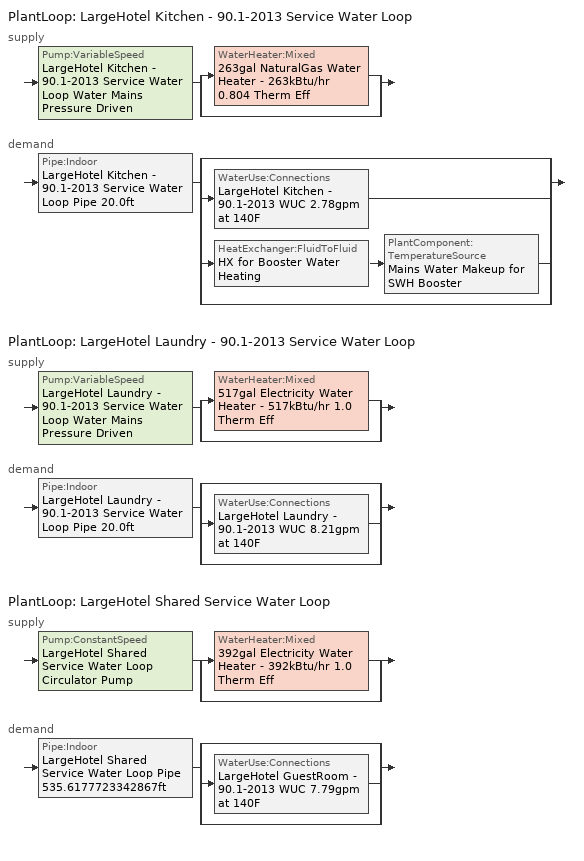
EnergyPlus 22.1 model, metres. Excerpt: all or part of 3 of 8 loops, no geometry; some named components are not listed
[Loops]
PlantLoop 'LargeHotel Kitchen - 90.1-2013 Service Water Loop'
 supply: Pump:VariableSpeed 'LargeHotel Kitchen - 90.1-2013 Service Water Loop Water Mains Pressure Driven' > split
  | WaterHeater:Mixed '263gal NaturalGas Water Heater - 263kBtu/hr 0.804 Therm Eff'
  | bypass
 demand: Pipe:Indoor 'LargeHotel Kitchen - 90.1-2013 Service Water Loop Pipe 20.0ft' > split
  | bypass
  | WaterUse:Connections 'LargeHotel Kitchen - 90.1-2013 WUC 2.78gpm at 140F'
  | HeatExchanger:FluidToFluid 'HX for Booster Water Heating' > PlantComponent:TemperatureSource 'Mains Water Makeup for SWH Booster'
  | bypass
PlantLoop 'LargeHotel Laundry - 90.1-2013 Service Water Loop'
 supply: Pump:VariableSpeed 'LargeHotel Laundry - 90.1-2013 Service Water Loop Water Mains Pressure Driven' > split
  | WaterHeater:Mixed '517gal Electricity Water Heater - 517kBtu/hr 1.0 Therm Eff'
  | bypass
 demand: Pipe:Indoor 'LargeHotel Laundry - 90.1-2013 Service Water Loop Pipe 20.0ft' > split
  | bypass
  | WaterUse:Connections 'LargeHotel Laundry - 90.1-2013 WUC 8.21gpm at 140F'
  | bypass
PlantLoop 'LargeHotel Shared Service Water Loop'
 supply: Pump:ConstantSpeed 'LargeHotel Shared Service Water Loop Circulator Pump' > split
  | WaterHeater:Mixed '392gal Electricity Water Heater - 392kBtu/hr 1.0 Therm Eff'
  | bypass
 demand: Pipe:Indoor 'LargeHotel Shared Service Water Loop Pipe 535.6177723342867ft' > split
  | bypass
  | WaterUse:Connections 'LargeHotel GuestRoom - 90.1-2013 WUC 7.79gpm at 140F'
  | bypass
[Material] Roughness=Smooth; Thickness {m}=0.001143; Conductivity {W/m-K}=386; Density {kg/m3}=8906.27; Specific Heat {J/kg-K}=385.1856; Thermal Absorptance=0.9; Solar Absorptance=0.7; Visible Absorptance=0.7
Copper pipe 0.75in type L; Copper pipe 0.75in type L 1; Copper pipe 0.75in type L 2
[Construction]
Uninsulated copper pipe 0.75in type L: Copper pipe 0.75in type L
Uninsulated copper pipe 0.75in type L 1: Copper pipe 0.75in type L 1
Uninsulated copper pipe 0.75in type L 2: Copper pipe 0.75in type L 2
[PlantLoop] Fluid Type=Water; Maximum Loop Temperature {C}=60; Minimum Loop Temperature {C}=10; Maximum Loop Flow Rate {m3/s}=Autosize; Minimum Loop Flow Rate {m3/s}=0; Plant Loop Volume {m3}=Autocalculate; Load Distribution Scheme=Optimal; Plant Loop Demand Calculation Scheme=SingleSetpoint; Common Pipe Simulation=None
Name | Plant Equipment Operation Scheme
LargeHotel Kitchen - 90.1-2013 Service Water Loop | LargeHotel Kitchen - 90.1-2013 Service Water Loop Operation Schemes
LargeHotel Laundry - 90.1-2013 Service Water Loop | LargeHotel Laundry - 90.1-2013 Service Water Loop Operation Schemes
LargeHotel Shared Service Water Loop | LargeHotel Shared Service Water Loop Operation Schemes
[Sizing:Plant] Loop Type=Heating; Design Loop Exit Temperature {C}=60; Loop Design Temperature Difference {deltaC}=5; Sizing Option=NonCoincident; Zone Timesteps in Averaging Window=1; Coincident Sizing Factor Mode=None
LargeHotel Kitchen - 90.1-2013 Service Water Loop; LargeHotel Laundry - 90.1-2013 Service Water Loop; LargeHotel Shared Service Water Loop
[Pump:VariableSpeed] Design Maximum Flow Rate {m3/s}=Autosize; Design Pump Head {Pa}=0.001; Design Power Consumption {W}=Autosize; Motor Efficiency=0.7; Fraction of Motor Inefficiencies to Fluid Stream=0; Coefficient 1 of the Part Load Performance Curve=0; Coefficient 2 of the Part Load Performance Curve=3.2485; Coefficient 3 of the Part Load Performance Curve=-4.7443; Coefficient 4 of the Part Load Performance Curve=2.5294; Design Minimum Flow Rate {m3/s}=0; Pump Control Type=Intermittent; Skin Loss Radiative Fraction=0.5; Design Power Sizing Method=PowerPerFlowPerPressure; Design Electric Power per Unit Flow Rate {W/(m3/s)}=348701.1; Design Shaft Power per Unit Flow Rate per Unit Head {W/((m3/s)-Pa)}=1.28205; Design Minimum Flow Rate Fraction=0
LargeHotel Kitchen - 90.1-2013 Service Water Loop Water Mains Pressure Driven; LargeHotel Laundry - 90.1-2013 Service Water Loop Water Mains Pressure Driven
[SetpointManager:Scheduled] Control Variable=Temperature; Schedule=Service Water Loop Temp - 140F
Name | Setpoint Node or NodeList
Service hot water setpoint manager | LargeHotel Kitchen - 90.1-2013 Service Water Loop Supply Outlet Node
Service hot water setpoint manager 1 | LargeHotel Laundry - 90.1-2013 Service Water Loop Supply Outlet Node
Service hot water setpoint manager 2 | LargeHotel Shared Service Water Loop Supply Outlet Node
[PlantEquipmentOperationSchemes] Control Scheme Object Type 1=PlantEquipmentOperation:HeatingLoad; Control Scheme Schedule Name 1=Always On Discrete
Name | Control Scheme Name 1
LargeHotel Kitchen - 90.1-2013 Service Water Loop Operation Schemes | LargeHotel Kitchen - 90.1-2013 Service Water Loop Heating Operation Scheme
LargeHotel Laundry - 90.1-2013 Service Water Loop Operation Schemes | LargeHotel Laundry - 90.1-2013 Service Water Loop Heating Operation Scheme
LargeHotel Shared Service Water Loop Operation Schemes | LargeHotel Shared Service Water Loop Heating Operation Scheme
[PlantEquipmentOperation:HeatingLoad] Load Range Lower Limit 1 {W}=0; Load Range Upper Limit 1 {W}=1000000000
Name | Range Equipment List Name 1
LargeHotel Kitchen - 90.1-2013 Service Water Loop Heating Operation Scheme | LargeHotel Kitchen - 90.1-2013 Service Water Loop Heating Equipment List
LargeHotel Laundry - 90.1-2013 Service Water Loop Heating Operation Scheme | LargeHotel Laundry - 90.1-2013 Service Water Loop Heating Equipment List
LargeHotel Shared Service Water Loop Heating Operation Scheme | LargeHotel Shared Service Water Loop Heating Equipment List
[PlantEquipmentList]
LargeHotel Kitchen - 90.1-2013 Service Water Loop Heating Equipment List: WaterHeater:Mixed, 263gal NaturalGas Water Heater - 263kBtu/hr 0.804 Therm Eff
LargeHotel Laundry - 90.1-2013 Service Water Loop Heating Equipment List: WaterHeater:Mixed, 517gal Electricity Water Heater - 517kBtu/hr 1.0 Therm Eff
LargeHotel Shared Service Water Loop Heating Equipment List: WaterHeater:Mixed, 392gal Electricity Water Heater - 392kBtu/hr 1.0 Therm Eff
[WaterHeater:Mixed] Setpoint Temperature Schedule=Service Water Loop Temp - 140F; Deadband Temperature Difference {deltaC}=2; Maximum Temperature Limit {C}=60; Heater Control Type=Cycle; Heater Ignition Minimum Flow Rate {m3/s}=0; Heater Ignition Delay {s}=0; Off Cycle Parasitic Fuel Consumption Rate {W}=0; Off Cycle Parasitic Heat Fraction to Tank=0; On Cycle Parasitic Fuel Consumption Rate {W}=0; On Cycle Parasitic Heat Fraction to Tank=0; Ambient Temperature Indicator=Schedule; Ambient Temperature Schedule=Water Heater Ambient Temp Schedule - 71.6f; Off Cycle Loss Fraction to Zone=1; On Cycle Loss Fraction to Zone=1; Use Side Effectiveness=1; Source Side Effectiveness=1; Use Side Design Flow Rate {m3/s}=Autosize; Source Side Design Flow Rate {m3/s}=Autosize; Indirect Water Heating Recovery Time {hr}=1.5; Source Side Flow Control Mode=IndirectHeatPrimarySetpoint
Name | Tank Volume {m3} | Heater Maximum Capacity {W} | Heater Fuel Type | Heater Thermal Efficiency | Off Cycle Parasitic Fuel Type | On Cycle Parasitic Fuel Type | Off Cycle Loss Coefficient to Ambient Temperature {W/K} | On Cycle Loss Coefficient to Ambient Temperature {W/K}
263gal NaturalGas Water Heater - 263kBtu/hr 0.804 Therm Eff | 0.993983 | 76955.4 | NaturalGas | 0.804316 | NaturalGas | NaturalGas | 10.6753 | 10.6753
517gal Electricity Water Heater - 517kBtu/hr 1.0 Therm Eff | 1.95795 | 151587 | Electricity | 1 | Electricity | Electricity | 676.494 | 676.494
392gal Electricity Water Heater - 392kBtu/hr 1.0 Therm Eff | 1.48549 | 115008 | Electricity | 1 | Electricity | Electricity | 513.536 | 513.536
[WaterHeater:Sizing] Design Mode=PeakDraw; Time Storage Can Meet Peak Draw {hr}=0.538503; Time for Tank Recovery {hr}=0; Nominal Tank Volume for Autosizing Plant Connections {m3}=1
263gal NaturalGas Water Heater - 263kBtu/hr 0.804 Therm Eff; 517gal Electricity Water Heater - 517kBtu/hr 1.0 Therm Eff; 392gal Electricity Water Heater - 392kBtu/hr 1.0 Therm Eff
[WaterUse:Connections] Drain Water Heat Exchanger Type=None; Drain Water Heat Exchanger Destination=Plant
Name | Water Use Equipment Name 1
LargeHotel Kitchen - 90.1-2013 WUC 2.78gpm at 140F | LargeHotel Kitchen - 90.1-2013 Service Water Use 2.78gpm at 140F
LargeHotel Laundry - 90.1-2013 WUC 8.21gpm at 140F | LargeHotel Laundry - 90.1-2013 Service Water Use 8.21gpm at 140F
LargeHotel GuestRoom - 90.1-2013 WUC 7.79gpm at 140F | LargeHotel GuestRoom - 90.1-2013 Service Water Use 7.79gpm at 140F
[WaterUse:Equipment] Target Temperature Schedule=Mixed Water At Faucet Temp - 140F; Sensible Fraction Schedule=Fraction Sensible - 0.2; Latent Fraction Schedule=Fraction Latent - 0.05
Name | Peak Flow Rate {m3/s} | Flow Rate Fraction Schedule
LargeHotel Kitchen - 90.1-2013 Service Water Use 2.78gpm at 140F | 0.000175306 | HotelLarge BLDG_SWH_SCH
LargeHotel Laundry - 90.1-2013 Service Water Use 8.21gpm at 140F | 0.000517976 | HotelLarge LaundryRoom_SWH_Sch_Post2004
LargeHotel GuestRoom - 90.1-2013 Service Water Use 7.79gpm at 140F | 0.000491232 | HotelLarge GuestRoom_SWH_Sch
[Pipe:Indoor] Environment Type=Schedule; Pipe Inside Diameter {m}=0.019939
Name | Construction | Ambient Temperature Schedule | Ambient Air Velocity Schedule | Pipe Length {m}
LargeHotel Kitchen - 90.1-2013 Service Water Loop Pipe 20.0ft | Uninsulated copper pipe 0.75in type L | LargeHotel Kitchen - 90.1-2013 Service Water Loop Piping Air Temp - 70F | LargeHotel Kitchen - 90.1-2013 Service Water Loop Piping Air Velocity - 0.67mph | 6.096
LargeHotel Laundry - 90.1-2013 Service Water Loop Pipe 20.0ft | Uninsulated copper pipe 0.75in type L 1 | LargeHotel Laundry - 90.1-2013 Service Water Loop Piping Air Temp - 70F | LargeHotel Laundry - 90.1-2013 Service Water Loop Piping Air Velocity - 0.67mph | 6.096
LargeHotel Shared Service Water Loop Pipe 535.6177723342867ft | Uninsulated copper pipe 0.75in type L 2 | LargeHotel Shared Service Water Loop Piping Air Temp - 70F | LargeHotel Shared Service Water Loop Piping Air Velocity - 0.67mph | 163.256
[PlantComponent:TemperatureSource]
Mains Water Makeup for SWH Booster: Design Volume Flow Rate {m3/s}=Autosize; Temperature Specification Type=Scheduled; Source Temperature {C}=8; Source Temperature Schedule=Mains Water Temperature
[Pump:ConstantSpeed]
LargeHotel Shared Service Water Loop Circulator Pump: Design Flow Rate {m3/s}=Autosize; Design Pump Head {Pa}=29890.7; Design Power Consumption {W}=Autosize; Motor Efficiency=0.7; Fraction of Motor Inefficiencies to Fluid Stream=0; Pump Control Type=Intermittent; Design Power Sizing Method=PowerPerFlowPerPressure; Design Electric Power per Unit Flow Rate {W/(m3/s)}=348701.1; Design Shaft Power per Unit Flow Rate per Unit Head {W-s/m3-Pa}=1.28205
[Schedule:Day:Interval]
Fraction Latent - 0.05 Default: No, 24:00, 0.05
Fraction Sensible - 0.2 Default: No, 24:00, 0.2
HotelLarge BLDG_SWH_SCH Default: No, 01:00, 0.25, 05:00, 0.2, 06:00, 0.3, 09:00, 0.5, 10:00, 0.55, 12:00, 0.5, 14:00, 0.4, 17:00, 0.3, 18:00, 0.4, 20:00, 0.5, 21:00, 0.4, 22:00, 0.5, 23:00, 0.4, 24:00, 0.2
HotelLarge BLDG_SWH_SCH SmrDsn|Wkdy Day; HotelLarge BLDG_SWH_SCH Summer Design Day: No, 01:00, 0.2, 04:00, 0.15, 05:00, 0.2, 06:00, 0.25, 07:00, 0.5, 08:00, 0.6, 09:00, 0.55, 10:00, 0.45, 11:00, 0.4, 12:00, 0.45, 13:00, 0.4, 14:00, 0.35, 17:00, 0.3, 18:00, 0.4, 19:00, 0.55, 20:00, 0.6, 21:00, 0.5, 22:00, 0.55, 23:00, 0.45, 24:00, 0.25
HotelLarge BLDG_SWH_SCH Winter Design Day; HotelLarge BLDG_SWH_SCH WntrDsn|Sat Day: No, 01:00, 0.2, 04:00, 0.15, 05:00, 0.2, 06:00, 0.25, 07:00, 0.4, 10:00, 0.5, 11:00, 0.45, 13:00, 0.5, 14:00, 0.45, 16:00, 0.4, 17:00, 0.35, 18:00, 0.4, 20:00, 0.55, 21:00, 0.5, 22:00, 0.55, 23:00, 0.4, 24:00, 0.3
HotelLarge GuestRoom_SWH_Sch Default; HotelLarge GuestRoom_SWH_Sch Summer Design Day; HotelLarge GuestRoom_SWH_Sch Winter Design Day: No, 01:00, 0.2, 04:00, 0.15, 05:00, 0.2, 06:00, 0.25, 07:00, 0.35, 08:00, 0.6, 09:00, 0.8, 10:00, 0.55, 11:00, 0.4, 12:00, 0.3, 17:00, 0.2, 18:00, 0.25, 19:00, 0.3, 22:00, 0.4, 23:00, 0.6, 24:00, 0.35
HotelLarge GuestRoom_SWH_Sch Wkdy Day: No, 01:00, 0.2, 04:00, 0.15, 05:00, 0.2, 06:00, 0.35, 07:00, 0.6, 08:00, 0.8, 09:00, 0.55, 10:00, 0.4, 11:00, 0.3, 17:00, 0.2, 18:00, 0.3, 19:00, 0.55, 21:00, 0.4, 22:00, 0.6, 23:00, 0.45, 24:00, 0.25
HotelLarge LaundryRoom_SWH_Sch_Post2004 Default; HotelLarge LaundryRoom_SWH_Sch_Post2004 Summer Design Day; HotelLarge LaundryRoom_SWH_Sch_Post2004 Winter Design Day: No, 17:00, 0, 24:00, 1
LargeHotel Kitchen - 90.1-2013 Service Water Loop Piping Air Temp - 70F Default; LargeHotel Laundry - 90.1-2013 Service Water Loop Piping Air Temp - 70F Default; LargeHotel Shared Service Water Loop Piping Air Temp - 70F Default: No, 24:00, 21.1111
LargeHotel Kitchen - 90.1-2013 Service Water Loop Piping Air Velocity - 0.67mph Default; LargeHotel Laundry - 90.1-2013 Service Water Loop Piping Air Velocity - 0.67mph Default; LargeHotel Shared Service Water Loop Piping Air Velocity - 0.67mph Default: No, 24:00, 0.3
Mixed Water At Faucet Temp - 140F Default; Service Water Loop Temp - 140F Default: No, 24:00, 60
Water Heater Ambient Temp Schedule - 71.6f Default: No, 24:00, 22
[Schedule:Week:Daily]
Fraction Latent - 0.05 Week Rule - Jan1-Dec31: Fraction Latent - 0.05 Default, Fraction Latent - 0.05 Default, Fraction Latent - 0.05 Default, Fraction Latent - 0.05 Default, Fraction Latent - 0.05 Default, Fraction Latent - 0.05 Default, Fraction Latent - 0.05 Default, Fraction Latent - 0.05 Default, Fraction Latent - 0.05 Default, Fraction Latent - 0.05 Default, Fraction Latent - 0.05 Default, Fraction Latent - 0.05 Default
Fraction Sensible - 0.2 Week Rule - Jan1-Dec31: Fraction Sensible - 0.2 Default, Fraction Sensible - 0.2 Default, Fraction Sensible - 0.2 Default, Fraction Sensible - 0.2 Default, Fraction Sensible - 0.2 Default, Fraction Sensible - 0.2 Default, Fraction Sensible - 0.2 Default, Fraction Sensible - 0.2 Default, Fraction Sensible - 0.2 Default, Fraction Sensible - 0.2 Default, Fraction Sensible - 0.2 Default, Fraction Sensible - 0.2 Default
HotelLarge BLDG_SWH_SCH Week Rule - Jan1-Dec31: HotelLarge BLDG_SWH_SCH Default, HotelLarge BLDG_SWH_SCH SmrDsn|Wkdy Day, HotelLarge BLDG_SWH_SCH SmrDsn|Wkdy Day, HotelLarge BLDG_SWH_SCH SmrDsn|Wkdy Day, HotelLarge BLDG_SWH_SCH SmrDsn|Wkdy Day, HotelLarge BLDG_SWH_SCH SmrDsn|Wkdy Day, HotelLarge BLDG_SWH_SCH WntrDsn|Sat Day, HotelLarge BLDG_SWH_SCH Default, HotelLarge BLDG_SWH_SCH Summer Design Day, HotelLarge BLDG_SWH_SCH Winter Design Day, HotelLarge BLDG_SWH_SCH Default, HotelLarge BLDG_SWH_SCH Default
HotelLarge GuestRoom_SWH_Sch Week Rule - Jan1-Dec31: HotelLarge GuestRoom_SWH_Sch Default, HotelLarge GuestRoom_SWH_Sch Wkdy Day, HotelLarge GuestRoom_SWH_Sch Wkdy Day, HotelLarge GuestRoom_SWH_Sch Wkdy Day, HotelLarge GuestRoom_SWH_Sch Wkdy Day, HotelLarge GuestRoom_SWH_Sch Wkdy Day, HotelLarge GuestRoom_SWH_Sch Default, HotelLarge GuestRoom_SWH_Sch Default, HotelLarge GuestRoom_SWH_Sch Summer Design Day, HotelLarge GuestRoom_SWH_Sch Winter Design Day, HotelLarge GuestRoom_SWH_Sch Default, HotelLarge GuestRoom_SWH_Sch Default
HotelLarge LaundryRoom_SWH_Sch_Post2004 Week Rule - Jan1-Dec31: HotelLarge LaundryRoom_SWH_Sch_Post2004 Default, HotelLarge LaundryRoom_SWH_Sch_Post2004 Default, HotelLarge LaundryRoom_SWH_Sch_Post2004 Default, HotelLarge LaundryRoom_SWH_Sch_Post2004 Default, HotelLarge LaundryRoom_SWH_Sch_Post2004 Default, HotelLarge LaundryRoom_SWH_Sch_Post2004 Default, HotelLarge LaundryRoom_SWH_Sch_Post2004 Default, HotelLarge LaundryRoom_SWH_Sch_Post2004 Default, HotelLarge LaundryRoom_SWH_Sch_Post2004 Summer Design Day, HotelLarge LaundryRoom_SWH_Sch_Post2004 Winter Design Day, HotelLarge LaundryRoom_SWH_Sch_Post2004 Default, HotelLarge LaundryRoom_SWH_Sch_Post2004 Default
LargeHotel Kitchen - 90.1-2013 Service Water Loop Piping Air Temp - 70F Week Rule - Jan1-Dec31: LargeHotel Kitchen - 90.1-2013 Service Water Loop Piping Air Temp - 70F Default, LargeHotel Kitchen - 90.1-2013 Service Water Loop Piping Air Temp - 70F Default, LargeHotel Kitchen - 90.1-2013 Service Water Loop Piping Air Temp - 70F Default, LargeHotel Kitchen - 90.1-2013 Service Water Loop Piping Air Temp - 70F Default, LargeHotel Kitchen - 90.1-2013 Service Water Loop Piping Air Temp - 70F Default, LargeHotel Kitchen - 90.1-2013 Service Water Loop Piping Air Temp - 70F Default, LargeHotel Kitchen - 90.1-2013 Service Water Loop Piping Air Temp - 70F Default, LargeHotel Kitchen - 90.1-2013 Service Water Loop Piping Air Temp - 70F Default, LargeHotel Kitchen - 90.1-2013 Service Water Loop Piping Air Temp - 70F Default, LargeHotel Kitchen - 90.1-2013 Service Water Loop Piping Air Temp - 70F Default, LargeHotel Kitchen - 90.1-2013 Service Water Loop Piping Air Temp - 70F Default, LargeHotel Kitchen - 90.1-2013 Service Water Loop Piping Air Temp - 70F Default
LargeHotel Kitchen - 90.1-2013 Service Water Loop Piping Air Velocity - 0.67mph Week Rule - Jan1-Dec31: LargeHotel Kitchen - 90.1-2013 Service Water Loop Piping Air Velocity - 0.67mph Default, LargeHotel Kitchen - 90.1-2013 Service Water Loop Piping Air Velocity - 0.67mph Default, LargeHotel Kitchen - 90.1-2013 Service Water Loop Piping Air Velocity - 0.67mph Default, LargeHotel Kitchen - 90.1-2013 Service Water Loop Piping Air Velocity - 0.67mph Default, LargeHotel Kitchen - 90.1-2013 Service Water Loop Piping Air Velocity - 0.67mph Default, LargeHotel Kitchen - 90.1-2013 Service Water Loop Piping Air Velocity - 0.67mph Default, LargeHotel Kitchen - 90.1-2013 Service Water Loop Piping Air Velocity - 0.67mph Default, LargeHotel Kitchen - 90.1-2013 Service Water Loop Piping Air Velocity - 0.67mph Default, LargeHotel Kitchen - 90.1-2013 Service Water Loop Piping Air Velocity - 0.67mph Default, LargeHotel Kitchen - 90.1-2013 Service Water Loop Piping Air Velocity - 0.67mph Default, LargeHotel Kitchen - 90.1-2013 Service Water Loop Piping Air Velocity - 0.67mph Default, LargeHotel Kitchen - 90.1-2013 Service Water Loop Piping Air Velocity - 0.67mph Default
LargeHotel Laundry - 90.1-2013 Service Water Loop Piping Air Temp - 70F Week Rule - Jan1-Dec31: LargeHotel Laundry - 90.1-2013 Service Water Loop Piping Air Temp - 70F Default, LargeHotel Laundry - 90.1-2013 Service Water Loop Piping Air Temp - 70F Default, LargeHotel Laundry - 90.1-2013 Service Water Loop Piping Air Temp - 70F Default, LargeHotel Laundry - 90.1-2013 Service Water Loop Piping Air Temp - 70F Default, LargeHotel Laundry - 90.1-2013 Service Water Loop Piping Air Temp - 70F Default, LargeHotel Laundry - 90.1-2013 Service Water Loop Piping Air Temp - 70F Default, LargeHotel Laundry - 90.1-2013 Service Water Loop Piping Air Temp - 70F Default, LargeHotel Laundry - 90.1-2013 Service Water Loop Piping Air Temp - 70F Default, LargeHotel Laundry - 90.1-2013 Service Water Loop Piping Air Temp - 70F Default, LargeHotel Laundry - 90.1-2013 Service Water Loop Piping Air Temp - 70F Default, LargeHotel Laundry - 90.1-2013 Service Water Loop Piping Air Temp - 70F Default, LargeHotel Laundry - 90.1-2013 Service Water Loop Piping Air Temp - 70F Default
LargeHotel Laundry - 90.1-2013 Service Water Loop Piping Air Velocity - 0.67mph Week Rule - Jan1-Dec31: LargeHotel Laundry - 90.1-2013 Service Water Loop Piping Air Velocity - 0.67mph Default, LargeHotel Laundry - 90.1-2013 Service Water Loop Piping Air Velocity - 0.67mph Default, LargeHotel Laundry - 90.1-2013 Service Water Loop Piping Air Velocity - 0.67mph Default, LargeHotel Laundry - 90.1-2013 Service Water Loop Piping Air Velocity - 0.67mph Default, LargeHotel Laundry - 90.1-2013 Service Water Loop Piping Air Velocity - 0.67mph Default, LargeHotel Laundry - 90.1-2013 Service Water Loop Piping Air Velocity - 0.67mph Default, LargeHotel Laundry - 90.1-2013 Service Water Loop Piping Air Velocity - 0.67mph Default, LargeHotel Laundry - 90.1-2013 Service Water Loop Piping Air Velocity - 0.67mph Default, LargeHotel Laundry - 90.1-2013 Service Water Loop Piping Air Velocity - 0.67mph Default, LargeHotel Laundry - 90.1-2013 Service Water Loop Piping Air Velocity - 0.67mph Default, LargeHotel Laundry - 90.1-2013 Service Water Loop Piping Air Velocity - 0.67mph Default, LargeHotel Laundry - 90.1-2013 Service Water Loop Piping Air Velocity - 0.67mph Default
LargeHotel Shared Service Water Loop Piping Air Temp - 70F Week Rule - Jan1-Dec31: LargeHotel Shared Service Water Loop Piping Air Temp - 70F Default, LargeHotel Shared Service Water Loop Piping Air Temp - 70F Default, LargeHotel Shared Service Water Loop Piping Air Temp - 70F Default, LargeHotel Shared Service Water Loop Piping Air Temp - 70F Default, LargeHotel Shared Service Water Loop Piping Air Temp - 70F Default, LargeHotel Shared Service Water Loop Piping Air Temp - 70F Default, LargeHotel Shared Service Water Loop Piping Air Temp - 70F Default, LargeHotel Shared Service Water Loop Piping Air Temp - 70F Default, LargeHotel Shared Service Water Loop Piping Air Temp - 70F Default, LargeHotel Shared Service Water Loop Piping Air Temp - 70F Default, LargeHotel Shared Service Water Loop Piping Air Temp - 70F Default, LargeHotel Shared Service Water Loop Piping Air Temp - 70F Default
LargeHotel Shared Service Water Loop Piping Air Velocity - 0.67mph Week Rule - Jan1-Dec31: LargeHotel Shared Service Water Loop Piping Air Velocity - 0.67mph Default, LargeHotel Shared Service Water Loop Piping Air Velocity - 0.67mph Default, LargeHotel Shared Service Water Loop Piping Air Velocity - 0.67mph Default, LargeHotel Shared Service Water Loop Piping Air Velocity - 0.67mph Default, LargeHotel Shared Service Water Loop Piping Air Velocity - 0.67mph Default, LargeHotel Shared Service Water Loop Piping Air Velocity - 0.67mph Default, LargeHotel Shared Service Water Loop Piping Air Velocity - 0.67mph Default, LargeHotel Shared Service Water Loop Piping Air Velocity - 0.67mph Default, LargeHotel Shared Service Water Loop Piping Air Velocity - 0.67mph Default, LargeHotel Shared Service Water Loop Piping Air Velocity - 0.67mph Default, LargeHotel Shared Service Water Loop Piping Air Velocity - 0.67mph Default, LargeHotel Shared Service Water Loop Piping Air Velocity - 0.67mph Default
Mixed Water At Faucet Temp - 140F Week Rule - Jan1-Dec31: Mixed Water At Faucet Temp - 140F Default, Mixed Water At Faucet Temp - 140F Default, Mixed Water At Faucet Temp - 140F Default, Mixed Water At Faucet Temp - 140F Default, Mixed Water At Faucet Temp - 140F Default, Mixed Water At Faucet Temp - 140F Default, Mixed Water At Faucet Temp - 140F Default, Mixed Water At Faucet Temp - 140F Default, Mixed Water At Faucet Temp - 140F Default, Mixed Water At Faucet Temp - 140F Default, Mixed Water At Faucet Temp - 140F Default, Mixed Water At Faucet Temp - 140F Default
Service Water Loop Temp - 140F Week Rule - Jan1-Dec31: Service Water Loop Temp - 140F Default, Service Water Loop Temp - 140F Default, Service Water Loop Temp - 140F Default, Service Water Loop Temp - 140F Default, Service Water Loop Temp - 140F Default, Service Water Loop Temp - 140F Default, Service Water Loop Temp - 140F Default, Service Water Loop Temp - 140F Default, Service Water Loop Temp - 140F Default, Service Water Loop Temp - 140F Default, Service Water Loop Temp - 140F Default, Service Water Loop Temp - 140F Default
Water Heater Ambient Temp Schedule - 71.6f Week Rule - Jan1-Dec31: Water Heater Ambient Temp Schedule - 71.6f Default, Water Heater Ambient Temp Schedule - 71.6f Default, Water Heater Ambient Temp Schedule - 71.6f Default, Water Heater Ambient Temp Schedule - 71.6f Default, Water Heater Ambient Temp Schedule - 71.6f Default, Water Heater Ambient Temp Schedule - 71.6f Default, Water Heater Ambient Temp Schedule - 71.6f Default, Water Heater Ambient Temp Schedule - 71.6f Default, Water Heater Ambient Temp Schedule - 71.6f Default, Water Heater Ambient Temp Schedule - 71.6f Default, Water Heater Ambient Temp Schedule - 71.6f Default, Water Heater Ambient Temp Schedule - 71.6f Default
[Schedule:Year]
Fraction Latent - 0.05: Fraction Latent - 0.05 Week Rule - Jan1-Dec31, 1, 1, 12, 31
Fraction Sensible - 0.2: Fraction Sensible - 0.2 Week Rule - Jan1-Dec31, 1, 1, 12, 31
HotelLarge BLDG_SWH_SCH: HotelLarge BLDG_SWH_SCH Week Rule - Jan1-Dec31, 1, 1, 12, 31
HotelLarge GuestRoom_SWH_Sch: HotelLarge GuestRoom_SWH_Sch Week Rule - Jan1-Dec31, 1, 1, 12, 31
HotelLarge LaundryRoom_SWH_Sch_Post2004: HotelLarge LaundryRoom_SWH_Sch_Post2004 Week Rule - Jan1-Dec31, 1, 1, 12, 31
LargeHotel Kitchen - 90.1-2013 Service Water Loop Piping Air Temp - 70F: LargeHotel Kitchen - 90.1-2013 Service Water Loop Piping Air Temp - 70F Week Rule - Jan1-Dec31, 1, 1, 12, 31
LargeHotel Kitchen - 90.1-2013 Service Water Loop Piping Air Velocity - 0.67mph: LargeHotel Kitchen - 90.1-2013 Service Water Loop Piping Air Velocity - 0.67mph Week Rule - Jan1-Dec31, 1, 1, 12, 31
LargeHotel Laundry - 90.1-2013 Service Water Loop Piping Air Temp - 70F: LargeHotel Laundry - 90.1-2013 Service Water Loop Piping Air Temp - 70F Week Rule - Jan1-Dec31, 1, 1, 12, 31
LargeHotel Laundry - 90.1-2013 Service Water Loop Piping Air Velocity - 0.67mph: LargeHotel Laundry - 90.1-2013 Service Water Loop Piping Air Velocity - 0.67mph Week Rule - Jan1-Dec31, 1, 1, 12, 31
LargeHotel Shared Service Water Loop Piping Air Temp - 70F: LargeHotel Shared Service Water Loop Piping Air Temp - 70F Week Rule - Jan1-Dec31, 1, 1, 12, 31
LargeHotel Shared Service Water Loop Piping Air Velocity - 0.67mph: LargeHotel Shared Service Water Loop Piping Air Velocity - 0.67mph Week Rule - Jan1-Dec31, 1, 1, 12, 31
Mixed Water At Faucet Temp - 140F: Mixed Water At Faucet Temp - 140F Week Rule - Jan1-Dec31, 1, 1, 12, 31
Service Water Loop Temp - 140F: Service Water Loop Temp - 140F Week Rule - Jan1-Dec31, 1, 1, 12, 31
Water Heater Ambient Temp Schedule - 71.6f: Water Heater Ambient Temp Schedule - 71.6f Week Rule - Jan1-Dec31, 1, 1, 12, 31
[Schedule:Constant]
Name | Hourly Value
Always On Discrete | 1
Mains Water Temperature | 10
